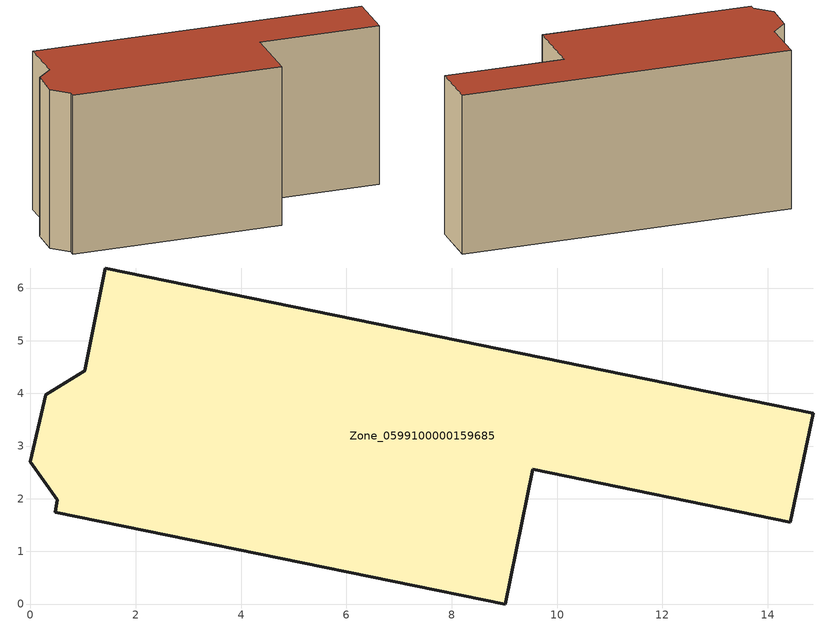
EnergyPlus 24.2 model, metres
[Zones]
Zone_0599100000159685
 floor ground (C_G): 1.42,6.38 14.86,3.62 14.43,1.55 9.54,2.56 9.01,0 0.47,1.74 0.51,1.98 0,2.7 0.29,3.97 1.03,4.43 z0
 wall outside (C_F): 1.03,4.43 0.29,3.97 0,2.7 0.51,1.98 0.47,1.74 9.01,0 9.54,2.56 14.43,1.55 14.86,3.62 1.42,6.38 1.03,4.43 z0:6.77
 roof outside (C_R): 14.86,3.62 1.42,6.38 1.03,4.43 0.29,3.97 0,2.7 0.51,1.98 0.47,1.74 9.01,0 9.54,2.56 14.43,1.55 z6.77
[BUILDING]
Pand.0599100000159685: North Axis=0; Terrain=City; Loads Convergence Tolerance Value=0.04; Temperature Convergence Tolerance Value=0.4; Solar Distribution=FullExterior; Maximum Number of Warmup Days=25; Minimum Number of Warmup Days=1
[Site:Location]
Rotterdam.The.Hague.AP_ZH_NLD Design_Conditions: Latitude=51.96; Longitude=4.45; Time Zone=1; Elevation=-4.5
[SITE:GROUNDTEMPERATURE:BUILDINGSURFACE]
18, 18, 18, 18, 18, 18, 18, 18, 18, 18, 18, 18
[MATERIAL] Thermal Absorptance=0.9; Solar Absorptance=0.7; Visible Absorptance=0.7
Name | Roughness | Thickness | Conductivity | Density | Specific Heat
G.TI.1946 | MediumSmooth | 0.15 | 1 | 540 | 1210
F.TI.1946 | Rough | 0.3 | 0.857143 | 1920 | 840
R.TI.1946 | MediumRough | 0.2 | 0.1 | 1500 | 1000
[CONSTRUCTION]
C_G: G.TI.1946
C_F: F.TI.1946
C_R: R.TI.1946
[ZONE]
Zone_0599100000159685: Type=1; Multiplier=1; Ceiling Height=Autocalculate; Volume=Autocalculate; Floor Area=autocalculate; Part of Total Floor Area=Yes
[ZONEINFILTRATION:DESIGNFLOWRATE]
Infil_Zone_0599100000159685: Zone or ZoneList or Space or SpaceList=Zone_0599100000159685; Schedule=AlwaysOn; Design Flow Rate Calculation Method=Flow/Area; Flow Rate per Floor Area=0.003; Constant Term Coefficient=1; Temperature Term Coefficient=0; Velocity Term Coefficient=0; Velocity Squared Term Coefficient=0
[HVACTEMPLATE:ZONE:IDEALLOADSAIRSYSTEM]
Zone_0599100000159685: Maximum Heating Supply Air Temperature=50; Minimum Cooling Supply Air Temperature=13; Maximum Heating Supply Air Humidity Ratio=0.0156; Minimum Cooling Supply Air Humidity Ratio=0.0077; Heating Limit=NoLimit; Cooling Limit=NoLimit; Dehumidification Control Type=ConstantSensibleHeatRatio; Cooling Sensible Heat Ratio=0.7; Dehumidification Setpoint=60; Humidification Control Type=None; Humidification Setpoint=30; Outdoor Air Method=None; Outdoor Air Flow Rate per Person=0.00944; Outdoor Air Flow Rate per Zone Floor Area=0; Outdoor Air Flow Rate per Zone=0; Demand Controlled Ventilation Type=None; Outdoor Air Economizer Type=NoEconomizer; Heat Recovery Type=None; Sensible Heat Recovery Effectiveness=0.7; Latent Heat Recovery Effectiveness=0.65
[ZONECONTROL:THERMOSTAT]
ThermostatControl_Zone_0599100000159685: Zone or ZoneList=Zone_0599100000159685; Control Type Schedule=DualSetpointControlType; Control 1=Thermostat_Zone_0599100000159685; Temperature Difference Between Cutout And Setpoint=0
[THERMOSTATSETPOINT:DUALSETPOINT]
Thermostat_Zone_0599100000159685: Heating Setpoint Temperature Schedule=HeatingSetpoint_Zone_0599100000159685; Cooling Setpoint Temperature Schedule=CoolingSetpoint_Zone_0599100000159685
[SCHEDULE:COMPACT]
HeatingSetpoint_Zone_0599100000159685: Through: 12/31, For: AllDays, Until: 24:00, 21
CoolingSetpoint_Zone_0599100000159685: Through: 12/31, For: AllDays, Until: 24:00, 24
DualSetpointControlType: Through: 12/31, For: AllDays, Until: 24:00, 4
AlwaysOn: Through: 12/31, For: AllDays, Until: 24:00, 1
